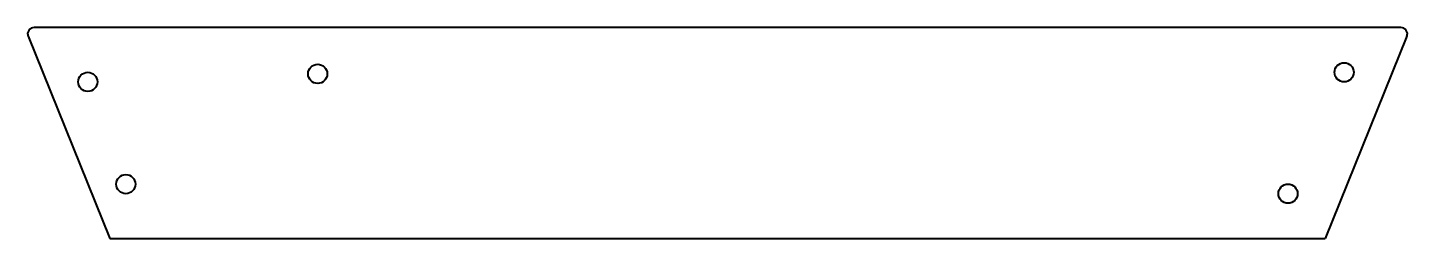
# Model space of a CAD drawing. Header units: inches. Extents: x -108 to 108, y -17 to 17.
import ezdxf

# ---------------------------------------------------------------- set-up
doc = ezdxf.new("R2010")
doc.units = ezdxf.units.IN
doc.header["$MEASUREMENT"] = 0
doc.layers.add('Visible', color=7, linetype='Continuous', lineweight=40)

msp = doc.modelspace()

# ---------------------------------------------------------------- linework, layer by layer
at = {"layer": 'Visible'}
for p, q in [((-107.72, 15.13, 3), (-94.94, -16.5, 3)), ((106.79, 16.5, 3), (-106.79, 16.5, 3)), ((107.72, 15.13, 3), (94.94, -16.5, 3)), ((-94.94, -16.5, 3), (94.94, -16.5, 3))]:
    msp.add_line(p, q, dxfattribs=at)
for centre in [(97.9, 9.5, 3), (-98.39, 8, 3), (-62.47, 9.25, 3), (-92.45, -8, 3), (89.14, -9.5, 3)]:
    msp.add_circle(centre, 1.5, dxfattribs=at)
for centre, start, end in [((-106.79, 15.5, 3), 90, 202), ((106.79, 15.5, 3), 338, 90)]:
    msp.add_arc(centre, 1, start, end, dxfattribs=at)

doc.saveas('drawing.dxf')
